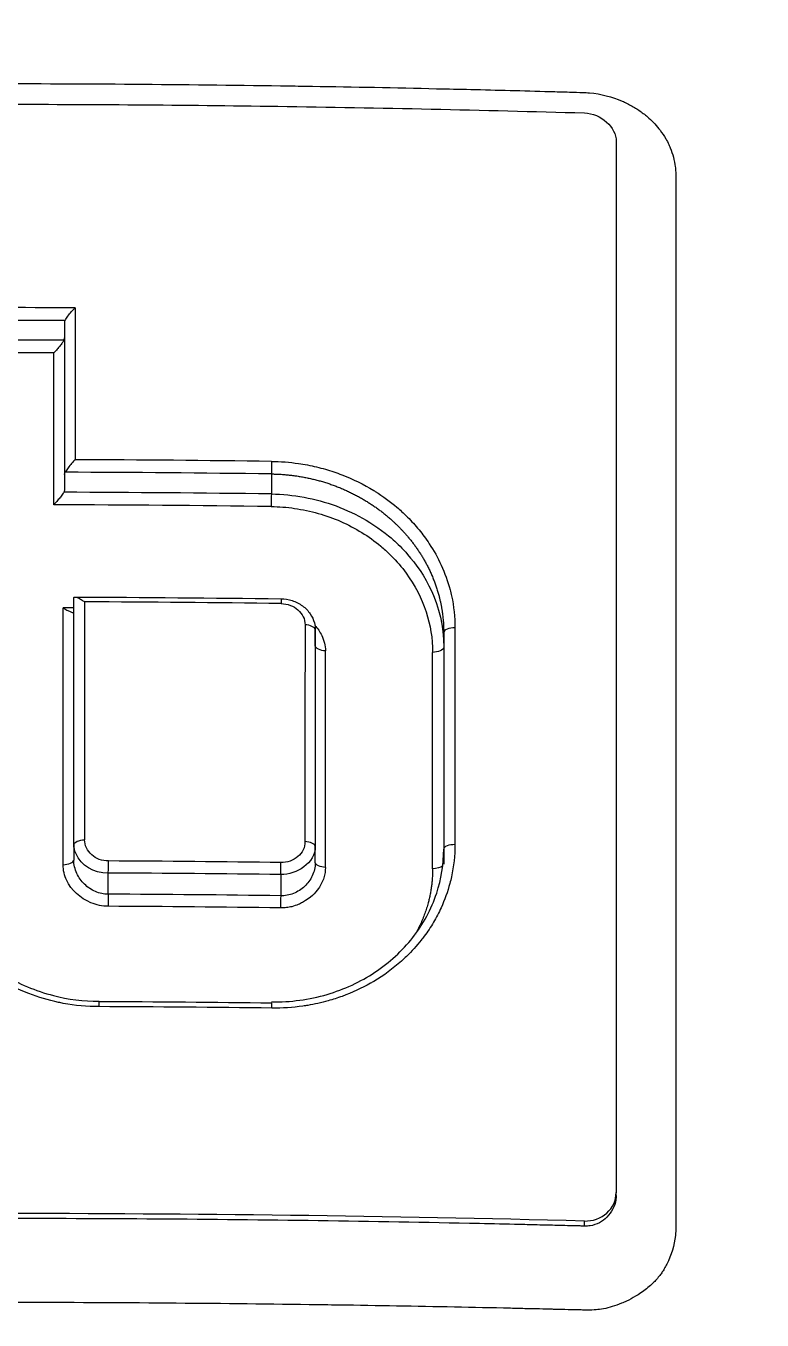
# Model space of a CAD drawing. Header units: millimetres. Extents: x 0 to 4378, y 0 to 2376.
# Drawn here: x 2214.96 to 2221.92, y 1606.18 to 1618.39 of the extents above; entities that cross this region are included whole.
import ezdxf

# ---------------------------------------------------------------- set-up
doc = ezdxf.new("R2010")
doc.units = ezdxf.units.MM
doc.header["$LTSCALE"] = 0.2

# ---------------------------------------------------------------- blocks, each defined once
blk = doc.blocks.new('Blk$A3R2-0W24J')
for p, q in [((0.654, 1013.332), (0.654, 1011.899)), ((0.654, 1011.899), (0.654, 1011.752)), ((2.608, 1011.904), (2.608, 1011.715)), ((0.742, 1008.407), (0.743, 1010.736)), ((0.742, 1008.407), (0.743, 1010.602)), ((3.022, 1010.435), (3.022, 1008.391)), ((3.022, 1010.281), (3.022, 1010.435)), ((3.022, 1010.435), (3.022, 1010.281)), ((4.235, 1010.406), (4.235, 1008.362)), ((4.235, 1010.406), (4.235, 1010.406)), ((3.022, 1010.281), (3.022, 1010.281)), ((3.022, 1010.281), (3.022, 1008.391)), ((4.235, 1010.266), (4.235, 1008.221)), ((2.925, 1009.795), (2.925, 1009.795)), ((0.742, 1008.407), (0.742, 1008.259)), ((3.022, 1008.235), (3.022, 1008.391)), ((4.235, 1008.362), (4.235, 1008.362)), ((1.068, 1007.938), (1.068, 1008.138)), ((2.696, 1008.123), (2.696, 1007.923)), ((3.091, 1008.061), (3.091, 1008.061)), ((5.863, 1005.093), (5.863, 1005.121)), ((5.833, 1004.971), (5.833, 1004.971)), ((5.563, 1004.806), (5.563, 1004.853))]:
    blk.add_line(p, q)
for centre, radius, start, end in [((5.427, 1016.975), 1.5, 256.2749, 256.2754), ((5.427, 1016.975), 1.5, 279.1637, 279.1672), ((0, 986.2), 29.075, 77.23011236159999, 77.23013578312336)]:
    blk.add_arc(centre, radius, start, end)
for centre, major_axis, ratio, start_param, end_param in [((0, 986.906), (71.394, -0.001), 0.372125, 1.56023, 1.581294), ((0.764, 972.595), (0.002, -82.256), 0.00011, 4.192306, 4.212277), ((0, 986.701), (71.374, -0.001), 0.37342, 1.56159, 1.579944), ((0.77, 1013.359), (0.115, 0.037), 0.50408, 2.674082, 2.969241), ((0, 986.515), (71.379, -0.001), 0.373395, 1.561722, 1.579812), ((0, 986.309), (71.367, -0.001), 0.374672, 1.563054, 1.57848), ((0.547, 972.624), (-0.003, -81.802), 0.000065, 2.067617, 2.087671), ((-0.009, 984.45), (74.104, -0.001), 0.372312, 1.535455, 1.56049), ((-0.008, 984.276), (74.054, -0.001), 0.373311, 1.535473, 1.561775), ((-0.008, 984.087), (74, -0.001), 0.373584, 1.535452, 1.561947), ((-0.007, 983.912), (73.954, -0.001), 0.374581, 1.53547, 1.563228), ((0.636, 972.948), (0.003, 81.109), 0.000059, 5.162219, 5.195712), ((-0.007, 982.447), (75.149, -0.001), 0.375192, 1.560833, 1.562175), ((-0.008, 982.555), (75.713, -0.001), 0.371713, 1.535012, 1.559553), ((0.851, 972.955), (-0.002, 81.489), 0.000095, 1.089253, 1.120097), ((2.945, 973.052), (0.005, -81.126), 0.000243, 4.232855, 4.26109), ((4.335, 1010.406), (-0.1, 0), 0.46206, 4.655761, 6.283195), ((4.363, 973.135), (0.005, -80.762), 0.000269, 4.232064, 4.260427), ((3.098, 973.066), (-0.007, -80.673), 0.000235, 2.021281, 2.049611), ((4.109, 973.125), (-0.006, -80.412), 0.000255, 2.021837, 2.050262), ((4.335, 1008.362), (-0.1, 0), 0.436724, 4.657056, 6.283195), ((1.068, 1008.2), (0.0005, 0.0787), 0.008613, 3.794049, 5.426652), ((-0.006, 979.106), (78.262, -0.001), 0.372443, 1.536242, 1.557068), ((2.696, 1008.187), (-0.0012, -0.0789), 0.02157, 0.634828, 2.264638), ((-0.006, 978.942), (-78.239, 0.001), 0.373196, 4.677852, 4.698668), ((1.068, 1007.874), (-0.0005, -0.0789), 0.00857, 3.771827, 5.397793), ((-0.006, 978.74), (-78.138, 0.001), 0.37371, 4.67781, 4.698653), ((-0.006, 978.576), (-78.115, 0.001), 0.374455, 4.677827, 4.698659), ((-0.004, 977.315), (-79.462, 0.001), 0.372056, 4.679464, 4.699995), ((5.563, 1005.129), (-0.297, 0.047), 0.914365, 1.715348, 3.286145)]:
    blk.add_ellipse(centre, major_axis=major_axis, ratio=ratio, start_param=start_param, end_param=end_param)
for points, knots in [([(3.067, 1026.386), (3.505, 1026.336), (3.941, 1026.276), (4.374, 1026.208), (4.856, 1026.131), (5.334, 1026.043), (5.81, 1025.944), (6.287, 1025.846), (6.761, 1025.736), (7.232, 1025.617), (7.704, 1025.497), (8.173, 1025.368), (8.639, 1025.228), (9.57, 1024.95), (10.488, 1024.631), (11.394, 1024.273), (12.144, 1023.976), (12.885, 1023.652), (13.617, 1023.301), (13.763, 1023.23), (13.909, 1023.159), (14.054, 1023.087), (14.926, 1022.652), (15.776, 1022.182), (16.601, 1021.678), (17.43, 1021.172), (18.235, 1020.631), (19.015, 1020.056), (19.795, 1019.482), (20.549, 1018.873), (21.276, 1018.231), (21.713, 1017.845), (22.139, 1017.448), (22.556, 1017.039), (22.832, 1016.768), (23.102, 1016.492), (23.366, 1016.213), (24.036, 1015.506), (24.669, 1014.773), (25.267, 1014.015), (25.868, 1013.253), (26.433, 1012.465), (26.961, 1011.652), (27.489, 1010.839), (27.98, 1010.001), (28.433, 1009.139), (28.584, 1008.852), (28.73, 1008.562), (28.873, 1008.269), (29.59, 1006.794), (30.182, 1005.281), (30.653, 1003.736), (30.94, 1002.798), (31.182, 1001.846), (31.379, 1000.883), (31.428, 1000.642), (31.474, 1000.4), (31.518, 1000.158), (31.529, 1000.097), (31.539, 1000.037), (31.55, 999.976), (31.561, 999.915), (31.571, 999.854), (31.581, 999.794), (31.602, 999.672), (31.622, 999.551), (31.641, 999.429), (31.66, 999.307), (31.679, 999.185), (31.697, 999.063), (31.714, 998.94), (31.732, 998.818), (31.748, 998.696), (31.765, 998.573), (31.781, 998.45), (31.796, 998.327), (31.812, 998.205), (31.826, 998.082), (31.839, 997.958)], [0, 0, 0, 0, 0.0296065, 0.0296065, 0.0296065, 0.0625552, 0.0625552, 0.0625552, 0.0956223, 0.0956223, 0.0956223, 0.1287583, 0.1287583, 0.1287583, 0.1950345, 0.1950345, 0.1950345, 0.25, 0.25, 0.25, 0.2609996, 0.2609996, 0.2609996, 0.3271356, 0.3271356, 0.3271356, 0.3936018, 0.3936018, 0.3936018, 0.4600955, 0.4600955, 0.4600955, 0.5, 0.5, 0.5, 0.5264171, 0.5264171, 0.5264171, 0.593228, 0.593228, 0.593228, 0.6604161, 0.6604161, 0.6604161, 0.7276097, 0.7276097, 0.7276097, 0.75, 0.75, 0.75, 0.8628411, 0.8628411, 0.8628411, 0.9313886, 0.9313886, 0.9313886, 0.9485533, 0.9485533, 0.9485533, 0.9528443, 0.9528443, 0.9528443, 0.957135, 0.957135, 0.957135, 0.9657149, 0.9657149, 0.9657149, 0.9742923, 0.9742923, 0.9742923, 0.9828662, 0.9828662, 0.9828662, 0.9914358, 0.9914358, 0.9914358, 0.999992, 0.999992, 0.999992, 0.999992]), ([(3.067, 1023.609), (4.126, 1023.496), (5.172, 1023.326), (7.244, 1022.872), (8.265, 1022.588), (9.932, 1022.026), (10.592, 1021.777), (11.611, 1021.348), (11.978, 1021.185), (15.251, 1019.645), (17.895, 1017.804), (20.291, 1015.433), (20.433, 1015.289), (20.871, 1014.835), (21.175, 1014.507), (21.75, 1013.851), (22.029, 1013.516), (22.564, 1012.844), (22.824, 1012.5), (23.331, 1011.795), (23.576, 1011.437), (24.29, 1010.334), (24.73, 1009.573), (25.53, 1008.018), (25.889, 1007.224), (26.36, 1006.026), (26.504, 1005.633), (27.199, 1003.578), (27.591, 1001.869), (27.854, 999.695), (27.895, 999.264), (27.955, 998.401), (27.974, 997.966), (27.989, 997.097), (27.986, 996.666), (27.958, 995.822), (27.934, 995.407), (27.885, 994.799), (27.867, 994.603), (27.807, 994.03), (27.758, 993.648), (27.651, 992.93), (27.593, 992.592), (27.294, 991.027), (26.967, 989.81), (26.236, 987.719), (25.874, 986.841), (24.852, 984.698), (24.133, 983.457), (22.908, 981.689), (22.475, 981.115), (21.564, 980.004), (21.084, 979.463), (20.582, 978.944)], [0.000005, 0.000005, 0.000005, 0.000005, 0.319511, 0.319511, 0.639479, 0.639479, 0.852403, 0.852403, 0.973891, 0.973891, 1.947625, 1.947625, 2.010365, 2.010365, 2.139691, 2.139691, 2.265575, 2.265575, 2.393345, 2.393345, 2.521559, 2.521559, 2.781941, 2.781941, 3.041001, 3.041001, 3.166048, 3.166048, 3.692233, 3.692233, 3.821507, 3.821507, 3.951206, 3.951206, 4.07808, 4.07808, 4.201324, 4.201324, 4.258471, 4.258471, 4.368502, 4.368502, 4.468635, 4.468635, 4.831764, 4.831764, 5.102761, 5.102761, 5.508805, 5.508805, 5.711646, 5.711646, 5.914059, 5.914059, 5.914059, 5.914059]), ([(20.254, 979.248), (21.316, 980.438), (22.924, 982.434), (25.326, 987.501), (26.033, 989.806), (26.63, 993.742), (26.71, 995.329), (26.475, 1000.52), (25.525, 1003.691), (22.805, 1009.301), (20.784, 1011.963), (16.051, 1016.193), (13.47, 1017.815), (9.424, 1019.515), (8.146, 1019.947), (5.708, 1020.584), (4.554, 1020.811), (2.295, 1021.114), (1.147, 1021.201), (0.009, 1021.202)], [-5.847616, -5.847616, -5.847616, -5.847616, -5.038817, -5.038817, -4.426364, -4.426364, -4.019655, -4.019655, -3.083823, -3.083823, -2.043533, -2.043533, -1.111663, -1.111663, -0.700523, -0.700523, -0.341482, -0.341482, 0, 0, 0, 0]), ([(0.003, 1015.588), (0.918, 1015.588), (1.875, 1015.58), (2.779, 1015.566), (2.851, 1015.565), (2.923, 1015.564), (2.996, 1015.563), (3.383, 1015.557), (3.783, 1015.549), (4.166, 1015.54), (4.275, 1015.538), (4.383, 1015.535), (4.491, 1015.533), (4.737, 1015.527), (4.983, 1015.521), (5.238, 1015.513), (5.299, 1015.512), (5.362, 1015.51), (5.424, 1015.508), (5.466, 1015.506), (5.509, 1015.506), (5.552, 1015.504), (5.572, 1015.503), (5.591, 1015.502), (5.611, 1015.501), (5.72, 1015.491), (5.824, 1015.464), (5.919, 1015.423), (5.935, 1015.416), (5.951, 1015.409), (5.967, 1015.401)], [0, 0, 0, 0, 0.0625, 0.0625, 0.0625, 0.0674467, 0.0674467, 0.0674467, 0.09375, 0.09375, 0.09375, 0.1011986, 0.1011986, 0.1011986, 0.1181477, 0.1181477, 0.1181477, 0.1222453, 0.1222453, 0.1222453, 0.125, 0.125, 0.125, 0.1262746, 0.1262746, 0.1262746, 0.133446, 0.133446, 0.133446, 0.1346715, 0.1346715, 0.1346715, 0.1346715]), ([(-5.558, 1015.311), (-4.594, 1015.339), (-3.629, 1015.36), (-1.773, 1015.386), (-0.887, 1015.393), (0.893, 1015.393), (1.779, 1015.386), (3.634, 1015.36), (4.6, 1015.339), (5.564, 1015.311)], [-1.113248, -1.113248, -1.113248, -1.113248, -0.82321, -0.82321, -0.556619, -0.556619, -0.289996, -0.289996, 0, 0, 0, 0]), ([(5.967, 1015.401), (5.967, 1015.401), (5.967, 1015.401), (5.967, 1015.401), (5.983, 1015.393), (5.998, 1015.385), (6.013, 1015.376), (6.028, 1015.368), (6.043, 1015.359), (6.057, 1015.35), (6.086, 1015.331), (6.113, 1015.311), (6.14, 1015.29), (6.151, 1015.281), (6.162, 1015.271), (6.172, 1015.262), (6.211, 1015.227), (6.247, 1015.188), (6.278, 1015.147), (6.298, 1015.121), (6.315, 1015.094), (6.331, 1015.067), (6.342, 1015.049), (6.352, 1015.031), (6.36, 1015.012), (6.365, 1015.003), (6.369, 1014.993), (6.373, 1014.982), (6.397, 1014.927), (6.414, 1014.859), (6.421, 1014.804), (6.423, 1014.79), (6.425, 1014.777), (6.425, 1014.765)], [0.13467149, 0.13467149, 0.13467149, 0.13467149, 0.13467577, 0.13467577, 0.13467577, 0.13590742, 0.13590742, 0.13590742, 0.13713858, 0.13713858, 0.13713858, 0.13959007, 0.13959007, 0.13959007, 0.140625, 0.140625, 0.140625, 0.14441188, 0.14441188, 0.14441188, 0.14682819, 0.14682819, 0.14682819, 0.1484375, 0.1484375, 0.1484375, 0.1492622, 0.1492622, 0.1492622, 0.15366753, 0.15366753, 0.15366753, 0.15478892, 0.15478892, 0.15478892, 0.15478892]), ([(5.564, 1015.311), (5.643, 1015.308), (5.718, 1015.275), (5.773, 1015.225), (5.828, 1015.175), (5.863, 1015.11), (5.864, 1015.042)], [0, 0, 0, 0, 0.500515, 0.500515, 0.500515, 1, 1, 1, 1]), ([(5.864, 1015.042), (5.864, 1013.448), (5.864, 1011.826), (5.864, 1008.517), (5.864, 1006.833), (5.863, 1005.121)], [-1.119708, -1.119708, -1.119708, -1.119708, -0.559623, -0.559623, -0.000001, -0.000001, -0.000001, -0.000001]), ([(5.864, 1015.016), (5.864, 1015.003), (5.863, 1014.989), (5.863, 1014.976), (5.864, 1014.934), (5.864, 1014.893), (5.864, 1014.851)], [0, 0, 0, 0, 0.00409668, 0.00409668, 0.00409668, 0.01709551, 0.01709551, 0.01709551, 0.01709551]), ([(6.425, 1014.765), (6.426, 1014.749), (6.426, 1014.735), (6.427, 1014.724), (6.427, 1014.7), (6.426, 1014.664), (6.426, 1014.623), (6.427, 1014.565), (6.426, 1014.497), (6.427, 1014.441), (6.427, 1014.438), (6.427, 1014.434), (6.427, 1014.431), (6.427, 1014.334), (6.427, 1014.233), (6.427, 1014.137), (6.427, 1014.117), (6.427, 1014.097), (6.427, 1014.077), (6.427, 1013.901), (6.427, 1013.71), (6.427, 1013.547), (6.427, 1013.245), (6.427, 1012.933), (6.427, 1012.609), (6.427, 1012.54), (6.427, 1012.472), (6.427, 1012.403), (6.427, 1012.204), (6.427, 1012), (6.427, 1011.793), (6.427, 1011.586), (6.427, 1011.336), (6.427, 1011.158), (6.427, 1011.067), (6.427, 1010.976), (6.427, 1010.883), (6.427, 1010.479), (6.427, 1010.059), (6.427, 1009.62), (6.427, 1009.369), (6.427, 1009.112), (6.427, 1008.85), (6.427, 1008.678), (6.427, 1008.504), (6.427, 1008.328), (6.427, 1008.08), (6.427, 1007.828), (6.427, 1007.57), (6.427, 1007.391), (6.427, 1007.209), (6.427, 1007.024), (6.427, 1006.982), (6.427, 1006.94), (6.427, 1006.898), (6.427, 1006.67), (6.427, 1006.41), (6.427, 1006.204), (6.427, 1006.042), (6.427, 1005.876), (6.427, 1005.71), (6.427, 1005.49), (6.427, 1005.268), (6.427, 1005.048), (6.427, 1005.01), (6.427, 1004.972), (6.427, 1004.934), (6.427, 1004.917), (6.427, 1004.9), (6.427, 1004.882), (6.427, 1004.855), (6.427, 1004.827), (6.427, 1004.799), (6.427, 1004.772), (6.426, 1004.744), (6.423, 1004.717), (6.413, 1004.623), (6.386, 1004.531), (6.341, 1004.446), (6.334, 1004.432), (6.326, 1004.418), (6.318, 1004.404)], [0.1547889, 0.1547889, 0.1547889, 0.1547889, 0.15625, 0.15625, 0.15625, 0.1593979, 0.1593979, 0.1593979, 0.1637965, 0.1637965, 0.1637965, 0.1640625, 0.1640625, 0.1640625, 0.171875, 0.171875, 0.171875, 0.1734917, 0.1734917, 0.1734917, 0.1875, 0.1875, 0.1875, 0.213324, 0.213324, 0.213324, 0.21875, 0.21875, 0.21875, 0.234375, 0.234375, 0.234375, 0.25, 0.25, 0.25, 0.2579257, 0.2579257, 0.2579257, 0.2926672, 0.2926672, 0.2926672, 0.3125, 0.3125, 0.3125, 0.3255033, 0.3255033, 0.3255033, 0.34375, 0.34375, 0.34375, 0.3564771, 0.3564771, 0.3564771, 0.359375, 0.359375, 0.359375, 0.375, 0.375, 0.375, 0.3873006, 0.3873006, 0.3873006, 0.40346, 0.40346, 0.40346, 0.40625, 0.40625, 0.40625, 0.4075224, 0.4075224, 0.4075224, 0.409563, 0.409563, 0.409563, 0.4116065, 0.4116065, 0.4116065, 0.4185939, 0.4185939, 0.4185939, 0.4197379, 0.4197379, 0.4197379, 0.4197379]), ([(0.659, 1013.352), (0.662, 1013.356), (0.665, 1013.361), (0.672, 1013.372), (0.676, 1013.378), (0.689, 1013.397), (0.7, 1013.411), (0.723, 1013.44), (0.736, 1013.454), (0.751, 1013.468), (0.753, 1013.47), (0.755, 1013.472)], [0.00001438, 0.00001438, 0.00001438, 0.00001438, 0.00209057, 0.00209057, 0.00440395, 0.00440395, 0.00926791, 0.00926791, 0.01440403, 0.01440403, 0.01517686, 0.01517686, 0.01517686, 0.01517686]), ([(0.648, 1013.167), (0.645, 1013.16), (0.64, 1013.151), (0.627, 1013.132), (0.619, 1013.121), (0.603, 1013.101), (0.595, 1013.091), (0.578, 1013.071), (0.569, 1013.062), (0.558, 1013.051), (0.555, 1013.049), (0.553, 1013.047)], [-0.0153351, -0.0153351, -0.0153351, -0.0153351, -0.0116949, -0.0116949, -0.00777763, -0.00777763, -0.00389685, -0.00389685, 0, 0, 0.00096779, 0.00096779, 0.00096779, 0.00096779]), ([(0.648, 1013.167), (0.65, 1013.17), (0.652, 1013.174), (0.653, 1013.18), (0.654, 1013.184), (0.654, 1013.187)], [0.000112717, 0.000112717, 0.000112717, 0.000112717, 0.001637284, 0.001637284, 0.003009948, 0.003009948, 0.003009948, 0.003009948]), ([(0.755, 1012.038), (0.753, 1012.036), (0.751, 1012.035), (0.737, 1012.02), (0.724, 1012.007), (0.702, 1011.979), (0.691, 1011.966), (0.677, 1011.946), (0.673, 1011.94), (0.666, 1011.929), (0.663, 1011.925), (0.66, 1011.92)], [-0.01576575, -0.01576575, -0.01576575, -0.01576575, -0.0149023, -0.0149023, -0.00948324, -0.00948324, -0.00441114, -0.00441114, -0.00209553, -0.00209553, -0.00007679, -0.00007679, -0.00007679, -0.00007679]), ([(2.61, 1012.023), (2.694, 1012.022), (2.779, 1012.015), (2.863, 1012.003), (2.892, 1011.999), (2.92, 1011.994), (2.949, 1011.989), (3.006, 1011.978), (3.062, 1011.964), (3.118, 1011.948), (3.171, 1011.933), (3.223, 1011.915), (3.274, 1011.896), (3.379, 1011.855), (3.48, 1011.806), (3.574, 1011.748), (3.579, 1011.745), (3.584, 1011.742), (3.589, 1011.739), (3.661, 1011.694), (3.729, 1011.643), (3.793, 1011.589), (3.808, 1011.577), (3.822, 1011.564), (3.836, 1011.551), (3.876, 1011.515), (3.913, 1011.478), (3.949, 1011.439), (3.985, 1011.399), (4.02, 1011.357), (4.051, 1011.314), (4.068, 1011.291), (4.084, 1011.268), (4.099, 1011.245), (4.142, 1011.181), (4.179, 1011.113), (4.211, 1011.044), (4.245, 1010.968), (4.274, 1010.89), (4.295, 1010.811), (4.3, 1010.792), (4.304, 1010.773), (4.309, 1010.753), (4.33, 1010.654), (4.341, 1010.553), (4.341, 1010.452)], [0, 0, 0, 0, 0.093194, 0.093194, 0.093194, 0.125, 0.125, 0.125, 0.189042, 0.189042, 0.189042, 0.25, 0.25, 0.25, 0.375001, 0.375001, 0.375001, 0.38152, 0.38152, 0.38152, 0.477845, 0.477845, 0.477845, 0.5, 0.5, 0.5, 0.56152, 0.56152, 0.56152, 0.625001, 0.625001, 0.625001, 0.658058, 0.658058, 0.658058, 0.75, 0.75, 0.75, 0.850773, 0.850773, 0.850773, 0.875, 0.875, 0.875, 1, 1, 1, 1]), ([(0.654, 1011.899), (0.654, 1011.902), (0.655, 1011.906), (0.657, 1011.913), (0.658, 1011.916), (0.66, 1011.92)], [0.000001277, 0.000001277, 0.000001277, 0.000001277, 0.001472911, 0.001472911, 0.003117711, 0.003117711, 0.003117711, 0.003117711]), ([(0.648, 1011.731), (0.646, 1011.728), (0.644, 1011.725), (0.635, 1011.711), (0.626, 1011.699), (0.607, 1011.675), (0.598, 1011.664), (0.579, 1011.642), (0.569, 1011.631), (0.558, 1011.618), (0.555, 1011.615), (0.553, 1011.613)], [-0.01552143, -0.01552143, -0.01552143, -0.01552143, -0.01394941, -0.01394941, -0.00870943, -0.00870943, -0.00449248, -0.00449248, 0, 0, 0.00105534, 0.00105534, 0.00105534, 0.00105534]), ([(0.654, 1011.752), (0.654, 1011.749), (0.653, 1011.746), (0.651, 1011.738), (0.65, 1011.735), (0.648, 1011.731)], [-0.003257894, -0.003257894, -0.003257894, -0.003257894, -0.001782606, -0.001782606, -0.000132438, -0.000132438, -0.000132438, -0.000132438]), ([(2.608, 1011.715), (2.814, 1011.712), (3.02, 1011.674), (3.218, 1011.602), (3.317, 1011.565), (3.412, 1011.52), (3.503, 1011.467), (3.594, 1011.414), (3.715, 1011.321), (3.758, 1011.283), (3.799, 1011.246), (3.846, 1011.201), (3.894, 1011.144), (4.045, 1010.971), (4.236, 1010.681), (4.235, 1010.266)], [0, 0, 0, 0, 0.25, 0.25, 0.25, 0.375, 0.375, 0.375, 0.499999, 0.499999, 0.499999, 0.622409, 0.622409, 0.622409, 1, 1, 1, 1]), ([(2.605, 1011.596), (2.68, 1011.595), (2.754, 1011.59), (2.827, 1011.579), (2.902, 1011.568), (2.977, 1011.553), (3.05, 1011.532), (3.196, 1011.491), (3.335, 1011.429), (3.461, 1011.351), (3.524, 1011.313), (3.584, 1011.27), (3.64, 1011.223), (3.655, 1011.21), (3.67, 1011.197), (3.684, 1011.184), (3.703, 1011.167), (3.722, 1011.149), (3.74, 1011.131), (3.791, 1011.08), (3.838, 1011.025), (3.88, 1010.968), (3.962, 1010.855), (4.026, 1010.732), (4.068, 1010.604), (4.109, 1010.479), (4.13, 1010.349), (4.13, 1010.22)], [0, 0, 0, 0, 0.092784, 0.092784, 0.092784, 0.188108, 0.188108, 0.188108, 0.379065, 0.379065, 0.379065, 0.474246, 0.474246, 0.474246, 0.499999, 0.499999, 0.499999, 0.53411, 0.53411, 0.53411, 0.629504, 0.629504, 0.629504, 0.817472, 0.817472, 0.817472, 1, 1, 1, 1]), ([(0.743, 1010.736), (0.743, 1010.737), (0.743, 1010.738), (0.745, 1010.741), (0.748, 1010.742), (0.76, 1010.742), (0.771, 1010.739), (0.792, 1010.73), (0.802, 1010.725), (0.824, 1010.711), (0.834, 1010.704), (0.844, 1010.696)], [0, 0, 0, 0, 0.00105443, 0.00105443, 0.00390422, 0.00390422, 0.00841748, 0.00841748, 0.01167124, 0.01167124, 0.01536804, 0.01536804, 0.01536804, 0.01536804]), ([(2.699, 1010.726), (2.734, 1010.726), (2.77, 1010.72), (2.839, 1010.698), (2.872, 1010.681), (2.931, 1010.638), (2.956, 1010.612), (2.992, 1010.557), (3.006, 1010.529), (3.019, 1010.478), (3.022, 1010.457), (3.022, 1010.436)], [0, 0, 0, 0, 0.01064538, 0.01064538, 0.02174237, 0.02174237, 0.03262263, 0.03262263, 0.04239873, 0.04239873, 0.04929596, 0.04929596, 0.04929596, 0.04929596]), ([(0.642, 1010.642), (0.642, 1010.642), (0.642, 1010.641), (0.651, 1010.636), (0.663, 1010.628), (0.688, 1010.614), (0.698, 1010.609), (0.718, 1010.6), (0.727, 1010.597), (0.738, 1010.596), (0.741, 1010.597), (0.742, 1010.6), (0.743, 1010.601), (0.743, 1010.602)], [-0.00010774, -0.00010774, -0.00010774, -0.00010774, 0, 0, 0.00301016, 0.00301016, 0.00518551, 0.00518551, 0.0079686, 0.0079686, 0.01017461, 0.01017461, 0.01088966, 0.01088966, 0.01088966, 0.01088966]), ([(2.701, 1010.68), (2.73, 1010.68), (2.759, 1010.674), (2.787, 1010.664), (2.814, 1010.654), (2.838, 1010.64), (2.859, 1010.621), (2.88, 1010.603), (2.897, 1010.581), (2.908, 1010.557), (2.92, 1010.533), (2.926, 1010.507), (2.926, 1010.481)], [0, 0, 0, 0, 0.25, 0.25, 0.25, 0.5, 0.5, 0.5, 0.75, 0.75, 0.75, 1, 1, 1, 1]), ([(3.019, 1010.475), (3.045, 1010.446), (3.066, 1010.414), (3.083, 1010.38), (3.106, 1010.334), (3.118, 1010.284), (3.118, 1010.234)], [0.5649698, 0.5649698, 0.5649698, 0.5649698, 0.7500002, 0.7500002, 0.7500002, 1, 1, 1, 1]), ([(-0.649, 1008.408), (-0.649, 1008.253), (-0.62, 1008.096), (-0.511, 1007.796), (-0.427, 1007.648), (-0.212, 1007.387), (-0.075, 1007.271), (0.22, 1007.092), (0.382, 1007.025), (0.689, 1006.946), (0.835, 1006.927), (0.98, 1006.927)], [0, 0, 0, 0, 0.051913, 0.051913, 0.1058776, 0.1058776, 0.1607481, 0.1607481, 0.2128247, 0.2128247, 0.2563593, 0.2563593, 0.2563593, 0.2563593]), ([(1.068, 1008.138), (0.925, 1008.138), (0.814, 1008.203), (0.76, 1008.324), (0.75, 1008.349), (0.742, 1008.376), (0.742, 1008.407)], [0, 0, 0, 0, 0.83185, 0.83185, 0.83185, 1, 1, 1, 1]), ([(1.069, 1008.252), (1.04, 1008.252), (1.011, 1008.257), (0.983, 1008.267), (0.956, 1008.277), (0.931, 1008.291), (0.911, 1008.31), (0.89, 1008.328), (0.873, 1008.35), (0.861, 1008.374), (0.85, 1008.399), (0.844, 1008.425), (0.844, 1008.451)], [0, 0, 0, 0, 0.25, 0.25, 0.25, 0.5, 0.5, 0.5, 0.75, 0.75, 0.75, 1, 1, 1, 1]), ([(4.341, 1008.406), (4.341, 1008.304), (4.33, 1008.202), (4.308, 1008.102), (4.304, 1008.081), (4.299, 1008.06), (4.293, 1008.04), (4.272, 1007.961), (4.244, 1007.884), (4.21, 1007.81), (4.189, 1007.763), (4.165, 1007.718), (4.139, 1007.673), (4.112, 1007.628), (4.083, 1007.584), (4.051, 1007.542), (4.042, 1007.529), (4.032, 1007.517), (4.023, 1007.505), (3.98, 1007.451), (3.933, 1007.399), (3.883, 1007.351), (3.867, 1007.336), (3.852, 1007.322), (3.836, 1007.307), (3.756, 1007.236), (3.669, 1007.171), (3.575, 1007.115), (3.565, 1007.109), (3.555, 1007.104), (3.545, 1007.098), (3.459, 1007.05), (3.369, 1007.008), (3.276, 1006.974), (3.232, 1006.958), (3.188, 1006.944), (3.144, 1006.932), (3.08, 1006.914), (3.016, 1006.899), (2.951, 1006.889), (2.936, 1006.886), (2.921, 1006.884), (2.906, 1006.882), (2.809, 1006.868), (2.711, 1006.862), (2.612, 1006.863)], [0, 0, 0, 0, 0.124961, 0.124961, 0.124961, 0.151074, 0.151074, 0.151074, 0.25, 0.25, 0.25, 0.31207, 0.31207, 0.31207, 0.375, 0.375, 0.375, 0.39351, 0.39351, 0.39351, 0.475398, 0.475398, 0.475398, 0.5, 0.5, 0.5, 0.625, 0.625, 0.625, 0.638241, 0.638241, 0.638241, 0.75, 0.75, 0.75, 0.801734, 0.801734, 0.801734, 0.874941, 0.874941, 0.874941, 0.891604, 0.891604, 0.891604, 1, 1, 1, 1]), ([(2.925, 1008.434), (2.926, 1008.408), (2.92, 1008.381), (2.897, 1008.332), (2.879, 1008.311), (2.837, 1008.275), (2.812, 1008.26), (2.757, 1008.241), (2.728, 1008.237), (2.698, 1008.237)], [0, 0, 0, 0, 0.24981, 0.24981, 0.50014, 0.50014, 0.749753, 0.749753, 1, 1, 1, 1]), ([(2.61, 1006.921), (2.787, 1006.919), (2.966, 1006.943), (3.295, 1007.04), (3.45, 1007.111), (3.722, 1007.292), (3.844, 1007.404), (4.042, 1007.655), (4.119, 1007.798), (4.213, 1008.081), (4.235, 1008.222), (4.235, 1008.362)], [0, 0, 0, 0, 0.0531011, 0.0531011, 0.1044938, 0.1044938, 0.1561913, 0.1561913, 0.2088782, 0.2088782, 0.2563926, 0.2563926, 0.2563926, 0.2563926]), ([(1.067, 1007.824), (1.039, 1007.824), (1.011, 1007.827), (0.984, 1007.832), (0.957, 1007.838), (0.93, 1007.846), (0.904, 1007.857), (0.803, 1007.899), (0.72, 1007.976), (0.675, 1008.068), (0.664, 1008.091), (0.655, 1008.115), (0.65, 1008.14), (0.644, 1008.165), (0.642, 1008.19), (0.642, 1008.216)], [0, 0, 0, 0, 0.126998, 0.126998, 0.126998, 0.252712, 0.252712, 0.252712, 0.750906, 0.750906, 0.750906, 0.875453, 0.875453, 0.875453, 1, 1, 1, 1]), ([(1.068, 1007.938), (1.026, 1007.938), (0.984, 1007.947), (0.946, 1007.963), (0.927, 1007.972), (0.908, 1007.982), (0.891, 1007.994), (0.874, 1008.005), (0.858, 1008.018), (0.843, 1008.033), (0.828, 1008.047), (0.815, 1008.063), (0.803, 1008.079), (0.791, 1008.096), (0.78, 1008.115), (0.771, 1008.133), (0.753, 1008.173), (0.742, 1008.216), (0.742, 1008.259)], [0, 0, 0, 0, 0.2413198, 0.2413198, 0.2413198, 0.3647656, 0.3647656, 0.3647656, 0.4869088, 0.4869088, 0.4869088, 0.6096655, 0.6096655, 0.6096655, 0.7367009, 0.7367009, 0.7367009, 1, 1, 1, 1]), ([(3.118, 1008.191), (3.118, 1008.158), (3.113, 1008.125), (3.103, 1008.091), (3.092, 1008.058), (3.076, 1008.025), (3.053, 1007.992), (3.022, 1007.948), (2.984, 1007.904), (2.903, 1007.861), (2.878, 1007.847), (2.849, 1007.833), (2.8, 1007.82), (2.785, 1007.817), (2.768, 1007.814), (2.75, 1007.812), (2.732, 1007.81), (2.714, 1007.809), (2.694, 1007.809)], [0, 0, 0, 0, 0.250449, 0.250449, 0.250449, 0.500937, 0.500937, 0.500937, 0.833417, 0.833417, 0.833417, 0.938154, 0.938154, 0.938154, 0.969077, 0.969077, 0.969077, 1, 1, 1, 1]), ([(3.022, 1008.235), (3.022, 1008.192), (3.011, 1008.15), (2.994, 1008.112), (2.985, 1008.093), (2.974, 1008.075), (2.962, 1008.059), (2.95, 1008.042), (2.936, 1008.026), (2.921, 1008.012), (2.906, 1007.998), (2.89, 1007.985), (2.872, 1007.973), (2.855, 1007.962), (2.836, 1007.953), (2.817, 1007.945), (2.797, 1007.937), (2.777, 1007.932), (2.756, 1007.928), (2.737, 1007.924), (2.716, 1007.923), (2.696, 1007.923)], [0, 0, 0, 0, 0.2595321, 0.2595321, 0.2595321, 0.3859234, 0.3859234, 0.3859234, 0.5119346, 0.5119346, 0.5119346, 0.6373843, 0.6373843, 0.6373843, 0.7606928, 0.7606928, 0.7606928, 0.883548, 0.883548, 0.883548, 1, 1, 1, 1]), ([(0.598, 1006.917), (0.502, 1006.937), (0.408, 1006.965), (0.317, 1007), (0.213, 1007.04), (0.112, 1007.089), (0.018, 1007.146), (-0.077, 1007.204), (-0.164, 1007.27), (-0.244, 1007.343), (-0.324, 1007.416), (-0.397, 1007.496), (-0.459, 1007.581), (-0.489, 1007.622), (-0.517, 1007.664), (-0.542, 1007.707)], [0.1417191, 0.1417191, 0.1417191, 0.1417191, 0.2500001, 0.2500001, 0.2500001, 0.3750004, 0.3750004, 0.3750004, 0.5000001, 0.5000001, 0.5000001, 0.6250007, 0.6250007, 0.6250007, 0.6844931, 0.6844931, 0.6844931, 0.6844931]), ([(0.981, 1006.877), (0.868, 1006.877), (0.754, 1006.887), (0.643, 1006.908), (0.628, 1006.911), (0.613, 1006.914), (0.598, 1006.917)], [0, 0, 0, 0, 0.1250001, 0.1250001, 0.1250001, 0.1417191, 0.1417191, 0.1417191, 0.1417191]), ([(5.863, 1005.093), (5.863, 1005.079), (5.862, 1005.066), (5.86, 1005.052), (5.856, 1005.024), (5.846, 1004.995), (5.832, 1004.969), (5.818, 1004.94), (5.799, 1004.914), (5.775, 1004.89), (5.755, 1004.87), (5.732, 1004.852), (5.706, 1004.838), (5.678, 1004.823), (5.648, 1004.813), (5.617, 1004.808), (5.601, 1004.806), (5.586, 1004.806), (5.57, 1004.806), (5.568, 1004.806), (5.566, 1004.806), (5.563, 1004.806)], [0.0000012, 0.0000012, 0.0000012, 0.0000012, 0.092344, 0.092344, 0.092344, 0.2910681, 0.2910681, 0.2910681, 0.5020529, 0.5020529, 0.5020529, 0.6885164, 0.6885164, 0.6885164, 0.8872406, 0.8872406, 0.8872406, 0.9866026, 0.9866026, 0.9866026, 1, 1, 1, 1]), ([(5.563, 1004.853), (3.714, 1004.901), (1.862, 1004.924), (-1.85, 1004.925), (-3.705, 1004.901), (-5.558, 1004.854)], [0, 0, 0, 0, 0.4995825, 0.4995825, 0.9999999, 0.9999999, 0.9999999, 0.9999999]), ([(5.563, 1004.806), (5.55, 1004.806), (5.536, 1004.806), (5.522, 1004.807), (5.459, 1004.808), (5.396, 1004.81), (5.332, 1004.812), (5.269, 1004.813), (5.206, 1004.815), (5.142, 1004.816), (5.079, 1004.818), (5.016, 1004.819), (4.952, 1004.821), (4.825, 1004.823), (4.699, 1004.826), (4.572, 1004.829), (4.065, 1004.84), (3.557, 1004.848), (3.05, 1004.856), (2.542, 1004.863), (2.034, 1004.868), (1.526, 1004.872), (1.019, 1004.875), (0.511, 1004.877), (0.003, 1004.877), (0.003, 1004.877), (0.002, 1004.877), (0.002, 1004.877)], [0.0000001, 0.0000001, 0.0000001, 0.0000001, 0.0037017, 0.0037017, 0.0037017, 0.0208155, 0.0208155, 0.0208155, 0.0379293, 0.0379293, 0.0379293, 0.0550431, 0.0550431, 0.0550431, 0.0892707, 0.0892707, 0.0892707, 0.226181, 0.226181, 0.226181, 0.3630914, 0.3630914, 0.3630914, 0.5000017, 0.5000017, 0.5000017, 0.500027, 0.500027, 0.500027, 0.500027]), ([(6.318, 1004.404), (6.318, 1004.404), (6.318, 1004.404), (6.318, 1004.404), (6.31, 1004.391), (6.301, 1004.378), (6.293, 1004.365), (6.285, 1004.354), (6.277, 1004.343), (6.268, 1004.332), (6.248, 1004.306), (6.225, 1004.281), (6.2, 1004.257), (6.169, 1004.228), (6.134, 1004.2), (6.097, 1004.175), (6.081, 1004.164), (6.064, 1004.153), (6.046, 1004.143), (6.018, 1004.126), (5.989, 1004.111), (5.96, 1004.097)], [0.41973786, 0.41973786, 0.41973786, 0.41973786, 0.41974049, 0.41974049, 0.41974049, 0.42088252, 0.42088252, 0.42088252, 0.421875, 0.421875, 0.421875, 0.4242454, 0.4242454, 0.4242454, 0.42725417, 0.42725417, 0.42725417, 0.42860278, 0.42860278, 0.42860278, 0.43081645, 0.43081645, 0.43081645, 0.43081645]), ([(5.96, 1004.097), (5.945, 1004.09), (5.93, 1004.083), (5.915, 1004.077), (5.91, 1004.075), (5.904, 1004.073), (5.898, 1004.071), (5.889, 1004.067), (5.879, 1004.063), (5.869, 1004.06), (5.812, 1004.039), (5.756, 1004.025), (5.705, 1004.019), (5.696, 1004.018), (5.686, 1004.017), (5.675, 1004.016), (5.625, 1004.012), (5.556, 1004.013), (5.534, 1004.014), (5.521, 1004.014), (5.501, 1004.014), (5.473, 1004.015), (5.444, 1004.016), (5.371, 1004.018), (5.363, 1004.018), (5.349, 1004.018), (5.319, 1004.019), (5.271, 1004.02), (5.266, 1004.02), (5.26, 1004.021), (5.255, 1004.021), (5.198, 1004.022), (5.08, 1004.025), (5.021, 1004.026), (4.969, 1004.027), (4.917, 1004.028), (4.866, 1004.03), (4.688, 1004.034), (4.514, 1004.037), (4.336, 1004.041), (3.971, 1004.048), (3.609, 1004.055), (3.246, 1004.06), (3.153, 1004.061), (3.059, 1004.063), (2.965, 1004.064), (2.518, 1004.07), (2.071, 1004.075), (1.625, 1004.078), (1.156, 1004.082), (0.688, 1004.084), (0.22, 1004.084), (0.148, 1004.084), (0.075, 1004.084), (0.003, 1004.084), (-0.535, 1004.084), (-1.086, 1004.082), (-1.619, 1004.078), (-1.928, 1004.076), (-2.23, 1004.073), (-2.521, 1004.07), (-2.757, 1004.067), (-2.997, 1004.064), (-3.241, 1004.06), (-3.442, 1004.057), (-3.647, 1004.054), (-3.854, 1004.05), (-4.082, 1004.046), (-4.313, 1004.041), (-4.548, 1004.036), (-4.652, 1004.034), (-4.756, 1004.032), (-4.861, 1004.03), (-4.875, 1004.029), (-4.889, 1004.029), (-4.903, 1004.029), (-4.962, 1004.028), (-5.022, 1004.026), (-5.082, 1004.025), (-5.142, 1004.023), (-5.158, 1004.023), (-5.262, 1004.021), (-5.346, 1004.019), (-5.414, 1004.017), (-5.468, 1004.016), (-5.481, 1004.016), (-5.493, 1004.016), (-5.504, 1004.015), (-5.533, 1004.015), (-5.545, 1004.014), (-5.557, 1004.014), (-5.568, 1004.014), (-5.579, 1004.014), (-5.604, 1004.013), (-5.625, 1004.013), (-5.648, 1004.014), (-5.67, 1004.016), (-5.675, 1004.016), (-5.68, 1004.017), (-5.684, 1004.017), (-5.744, 1004.024), (-5.806, 1004.037), (-5.866, 1004.056), (-5.889, 1004.064), (-5.912, 1004.072), (-5.934, 1004.082)], [0.4308165, 0.4308165, 0.4308165, 0.4308165, 0.4319529, 0.4319529, 0.4319529, 0.4323771, 0.4323771, 0.4323771, 0.4331191, 0.4331191, 0.4331191, 0.4375, 0.4375, 0.4375, 0.438221, 0.438221, 0.438221, 0.4414062, 0.4414062, 0.4414062, 0.443331, 0.443331, 0.443331, 0.4453125, 0.4453125, 0.4453125, 0.4488405, 0.4488405, 0.4488405, 0.4492187, 0.4492187, 0.4492187, 0.453125, 0.453125, 0.453125, 0.4566024, 0.4566024, 0.4566024, 0.46875, 0.46875, 0.46875, 0.4936128, 0.4936128, 0.4936128, 0.5, 0.5, 0.5, 0.5305013, 0.5305013, 0.5305013, 0.5625, 0.5625, 0.5625, 0.5674377, 0.5674377, 0.5674377, 0.6039167, 0.6039167, 0.6039167, 0.625, 0.625, 0.625, 0.6420973, 0.6420973, 0.6420973, 0.65625, 0.65625, 0.65625, 0.671875, 0.671875, 0.671875, 0.6787717, 0.6787717, 0.6787717, 0.6796875, 0.6796875, 0.6796875, 0.6835937, 0.6835937, 0.6835937, 0.6875, 0.6875, 0.6875, 0.6906377, 0.6906377, 0.6906377, 0.6914062, 0.6914062, 0.6914062, 0.6933594, 0.6933594, 0.6933594, 0.6953125, 0.6953125, 0.6953125, 0.6969329, 0.6969329, 0.6969329, 0.6972656, 0.6972656, 0.6972656, 0.7014726, 0.7014726, 0.7014726, 0.703125, 0.703125, 0.703125, 0.703125])]:
    blk.add_open_spline(points, degree=3, knots=knots)
for points in [[(2.61, 1012.023), (2.61, 1011.987), (2.609, 1011.932), (2.608, 1011.904)], [(2.608, 1011.715), (2.606, 1011.687), (2.605, 1011.632), (2.605, 1011.596)], [(0.752, 1010.742), (1.401, 1010.74), (2.05, 1010.734), (2.699, 1010.726)], [(2.699, 1010.726), (2.7, 1010.726), (2.701, 1010.709), (2.701, 1010.68)], [(3.022, 1010.435), (3.022, 1010.456), (2.972, 1010.48), (2.926, 1010.481)], [(3.022, 1010.436), (3.022, 1010.436), (3.022, 1010.435), (3.022, 1010.435)], [(3.118, 1010.234), (3.072, 1010.236), (3.022, 1010.259), (3.022, 1010.281)], [(4.235, 1010.266), (4.235, 1010.244), (4.178, 1010.219), (4.13, 1010.22)], [(0.742, 1008.407), (0.742, 1008.428), (0.796, 1008.451), (0.844, 1008.451)], [(3.022, 1008.391), (3.022, 1008.411), (2.972, 1008.433), (2.925, 1008.434)], [(3.022, 1008.391), (3.022, 1008.227), (2.844, 1008.122), (2.696, 1008.123)], [(0.642, 1008.216), (0.689, 1008.216), (0.742, 1008.239), (0.742, 1008.259)], [(3.118, 1008.191), (3.072, 1008.193), (3.022, 1008.215), (3.022, 1008.235)], [(4.226, 1008.205), (4.208, 1008.19), (4.167, 1008.177), (4.13, 1008.177)], [(2.696, 1007.923), (2.695, 1007.896), (2.694, 1007.844), (2.694, 1007.809)], [(0.981, 1006.877), (0.981, 1006.907), (0.981, 1006.926), (0.98, 1006.927)], [(0.98, 1006.927), (0.98, 1006.927), (0.98, 1006.927), (0.98, 1006.927)], [(0.98, 1006.926), (1.524, 1006.924), (2.067, 1006.919), (2.61, 1006.913)], [(2.61, 1006.912), (2.61, 1006.912), (2.61, 1006.913), (2.61, 1006.913)], [(2.612, 1006.863), (2.612, 1006.892), (2.611, 1006.91), (2.61, 1006.912)]]:
    blk.add_open_spline(points, degree=3)
for points, weights, knots in [([(2.608, 1011.904), (2.688, 1011.903), (2.85, 1011.89), (3.17, 1011.82), (3.469, 1011.684), (3.717, 1011.499), (3.879, 1011.34), (4.061, 1011.102), (4.202, 1010.784), (4.235, 1010.521), (4.235, 1010.406)], [1.00000000256, 1.00000000256, 1.00000000258, 1.00000000266, 1.00000000279, 1.00000000296, 1.0000000031, 1.00000000333, 1.00000000364, 1.0000000039, 1.00000000401], [0, 0, 0, 0, 0.0931933, 0.1890416, 0.3815195, 0.4778447, 0.5615195, 0.6580573, 0.8507729, 0.9999925, 0.9999925, 0.9999925, 0.9999925]), ([(4.13, 1008.177), (4.13, 1008.008), (4.096, 1007.84), (4.01, 1007.642), (3.99, 1007.601), (3.967, 1007.562)], [1, 0.999999983793, 0.999999967519, 0.999999953691, 0.999999951904, 0.999999950721], [0, 0, 0, 0, 0.2346353, 0.2346353, 0.2966265, 0.2966265, 0.2966265, 0.2966265])]:
    blk.add_rational_spline(points, weights, degree=3, knots=knots)

msp = doc.modelspace()

# ---------------------------------------------------------------- block references
msp.add_blockref('Blk$A3R2-0W24J', (2214.674, 602.257))

doc.saveas('drawing.dxf')
